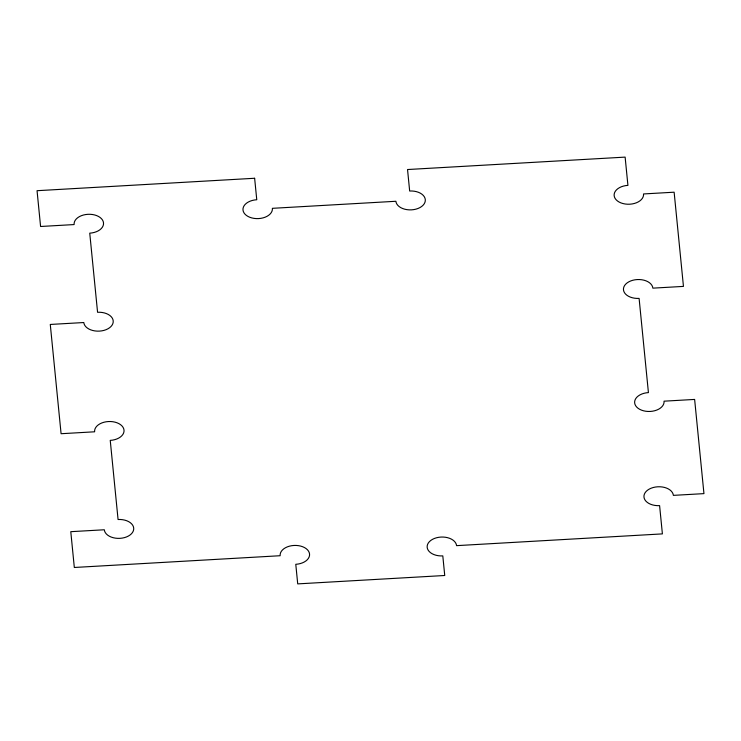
<?xml version="1.0" encoding="UTF-8"?>
<svg xmlns="http://www.w3.org/2000/svg" width="741" height="741" viewBox="0 0 741 741"><rect width="100%" height="100%" fill="white"/><g stroke="black" fill="none" stroke-linecap="round" stroke-linejoin="round"><path stroke-width="1.11" d="M254.635 178.266L37.05 190.696L40.588 226.487L74.109 224.569A14.737 9.448 -1.6 0 1 87.883 214.316A14.737 9.448 -1.6 0 1 103.518 222.893A14.737 9.448 -1.6 0 1 89.744 233.156L97.571 312.276A14.737 9.448 -1.6 0 1 113.206 320.853A14.737 9.448 -1.6 0 1 99.433 331.116A14.737 9.448 -1.6 0 1 83.798 322.539L50.277 324.447L61.086 433.717L94.607 431.799A14.737 9.448 -1.6 0 1 108.381 421.546A14.737 9.448 -1.6 0 1 124.016 430.123A14.737 9.448 -1.6 0 1 110.242 440.386L118.069 519.506A14.737 9.448 -1.6 0 1 133.704 528.083A14.737 9.448 -1.6 0 1 119.931 538.346A14.737 9.448 -1.6 0 1 104.305 529.769L70.784 531.677L74.322 567.476L280.144 555.722A14.737 9.448 -1.6 0 1 293.918 545.459A14.737 9.448 -1.6 0 1 309.553 554.036A14.737 9.448 -1.6 0 1 295.779 564.299L297.715 583.889L444.739 575.498L442.803 555.898A14.737 9.448 -1.6 0 1 427.168 547.321A14.737 9.448 -1.6 0 1 440.932 537.068A14.737 9.448 -1.6 0 1 456.567 545.645L662.398 533.89L659.601 505.631A14.737 9.448 -1.6 0 1 643.966 497.054A14.737 9.448 -1.6 0 1 657.739 486.791A14.737 9.448 -1.6 0 1 673.374 495.368L703.95 493.626L694.632 399.427L664.056 401.177A14.737 9.448 -1.6 0 1 650.283 411.44A14.737 9.448 -1.6 0 1 634.648 402.854A14.737 9.448 -1.6 0 1 648.421 392.6L639.103 298.401A14.737 9.448 -1.6 0 1 623.468 289.824A14.737 9.448 -1.6 0 1 637.241 279.561A14.737 9.448 -1.6 0 1 652.867 288.147L683.452 286.397L674.134 192.197L643.549 193.947A14.737 9.448 -1.6 0 1 629.785 204.21A14.737 9.448 -1.6 0 1 614.15 195.624A14.737 9.448 -1.6 0 1 627.923 185.37L625.126 157.111L407.541 169.532L409.662 191.011A14.737 9.448 -1.6 0 1 425.297 199.588A14.737 9.448 -1.6 0 1 411.524 209.851A14.737 9.448 -1.6 0 1 395.889 201.274L272.392 208.323A14.737 9.448 -1.6 0 1 258.628 218.586A14.737 9.448 -1.6 0 1 242.992 209.999A14.737 9.448 -1.6 0 1 256.766 199.746L254.635 178.266"/></g></svg>
